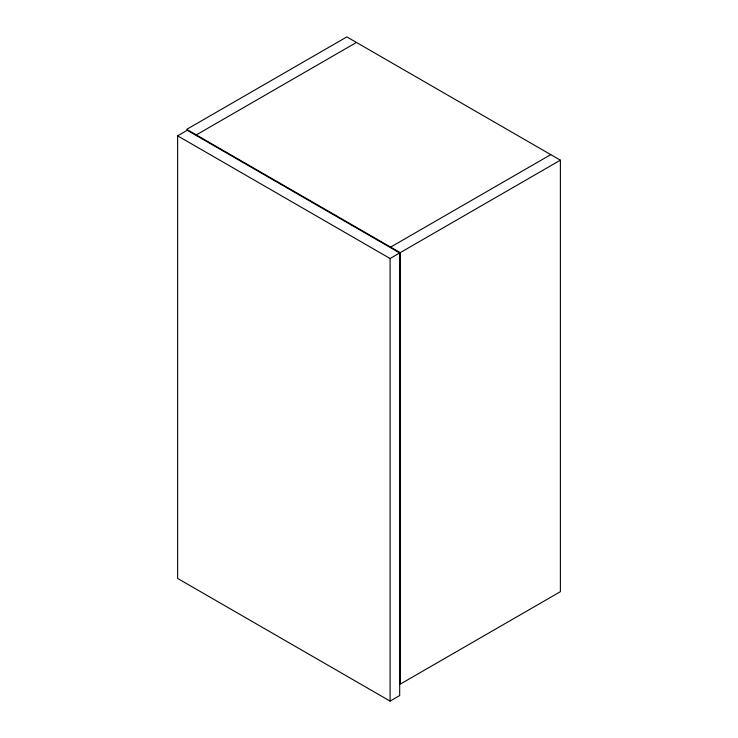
<?xml version="1.0" encoding="UTF-8"?>
<svg xmlns="http://www.w3.org/2000/svg" width="738" height="738" viewBox="0 0 738 738"><rect width="100%" height="100%" fill="white"/><g stroke="black" fill="none" stroke-linecap="round" stroke-linejoin="round"><path stroke-width="1.11" d="M177.618 135.838L187.231 130.285L399.692 252.959L399.692 695.556L390.088 701.1L177.618 578.435L177.618 135.838L390.088 258.503L399.692 252.959M196.299 134.906L356.454 42.444M390.623 247.101L550.769 154.639M400.227 252.645L560.382 160.183L560.382 591.682L400.227 684.144L400.227 252.645L186.696 129.362L346.842 36.9L560.382 160.183M390.088 258.503L390.088 701.1"/></g></svg>
